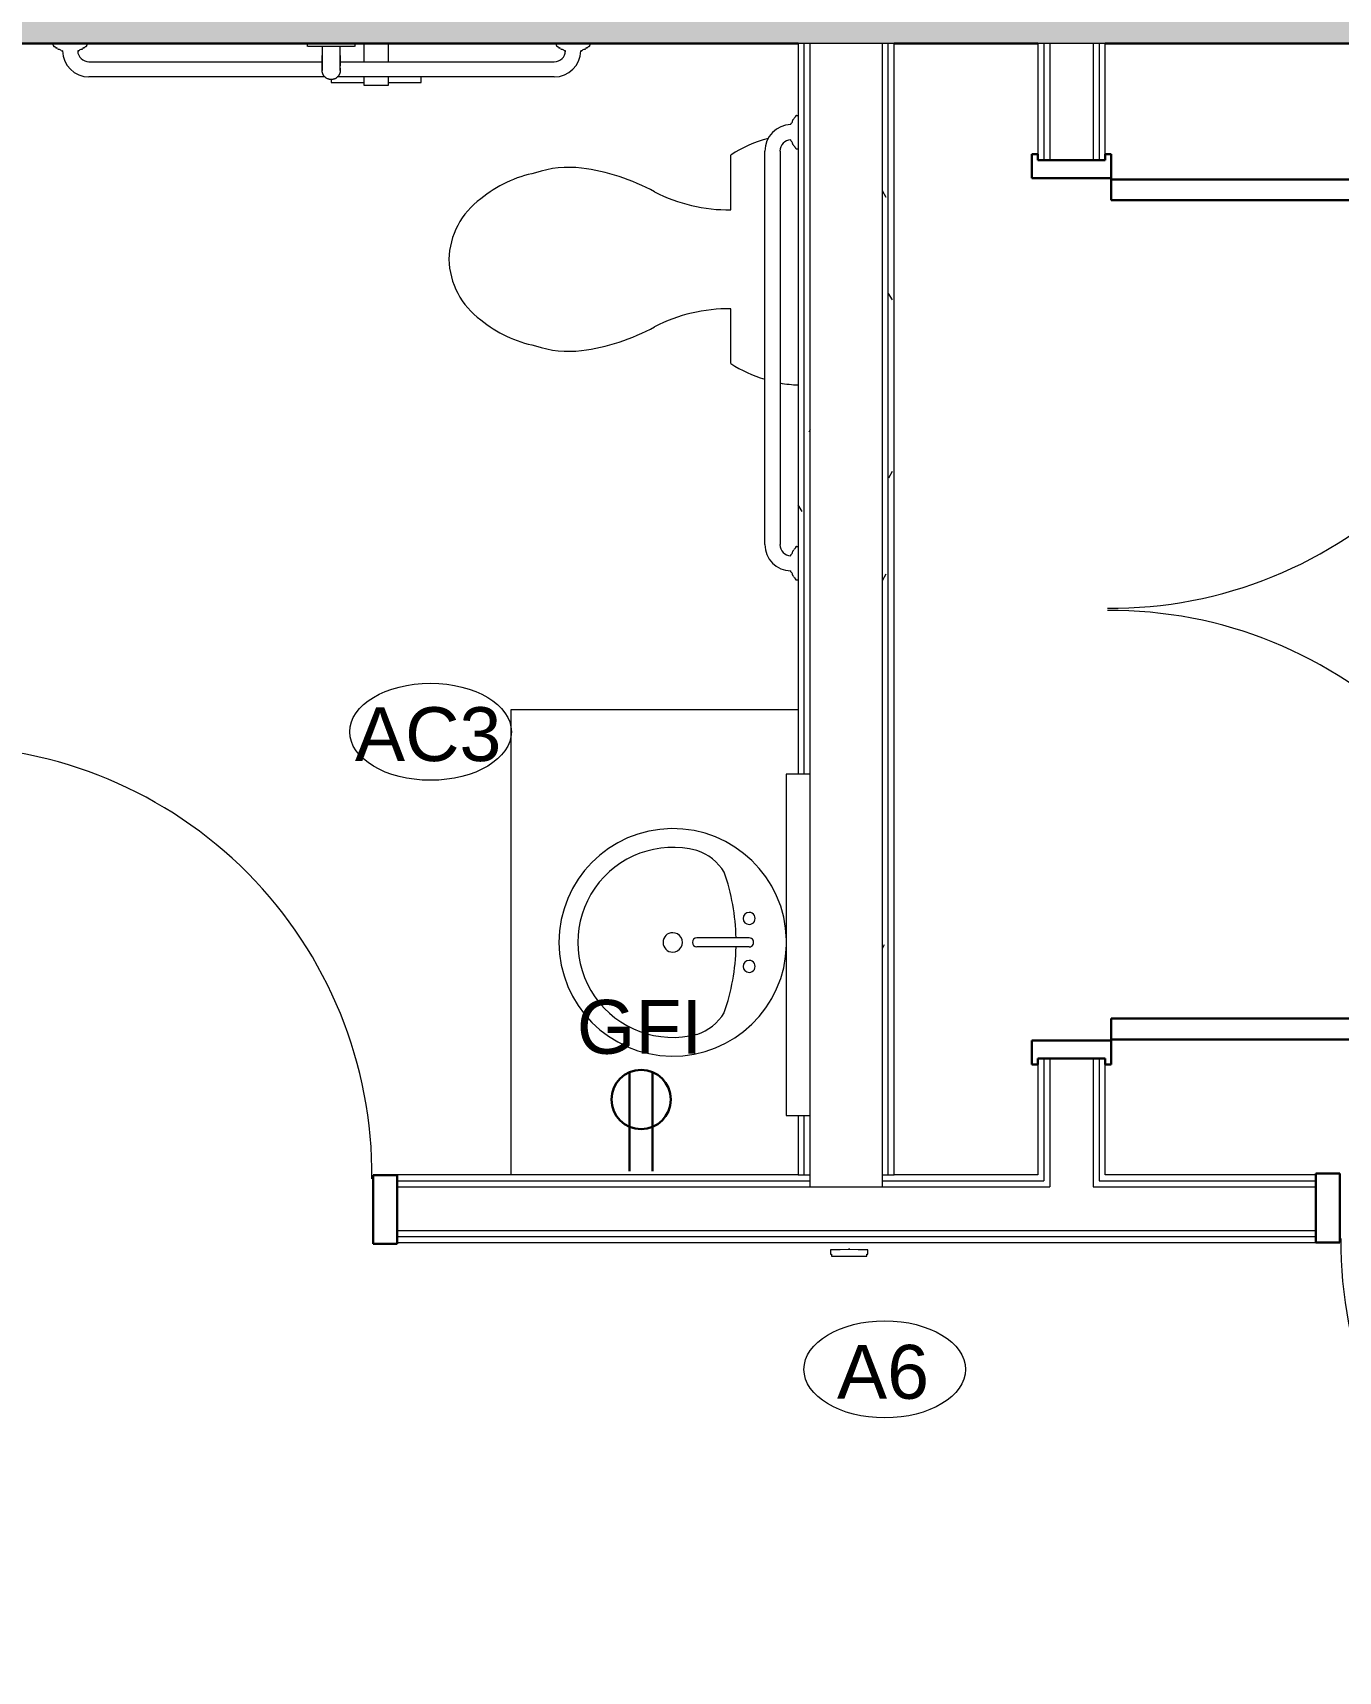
# Model space of a CAD drawing. Header units: inches. Extents: x -1176 to 1507, y -2563 to 978.
# Drawn here: x 533.9 to 642.9, y 269.2 to 406 of the extents above; entities that cross this region are included whole.
import ezdxf

# ---------------------------------------------------------------- set-up
doc = ezdxf.new("R2010")
doc.units = ezdxf.units.IN
doc.header["$MEASUREMENT"] = 0
for name, color, linetype, lineweight in [('A-ANNO-NOTE', 131, 'Continuous', 40), ('A-DETL-GENF', 92, 'Continuous', 18), ('A-DOOR', 31, 'Continuous', 18), ('A-DOOR-FRAM', 31, 'Continuous', 30), ('A-WALL', 113, 'Continuous', 18), ('A-WALL-PATT', 111, 'Continuous', 18), ('I-FURN', 30, 'Continuous', 9), ('I-WALL', 2, 'Continuous', 18), ('P-SANR-FIXT', 6, 'Continuous', 9), ('Q-CASE', 31, 'Continuous', 9), ('Q-SPCQ', 91, 'Continuous', 9), ('Q-SPCQ-IDEN', 132, 'Continuous', 9)]:
    doc.layers.add(name, color=color, linetype=linetype, lineweight=lineweight)
doc.styles.add('Arial', font='arial.ttf', dxfattribs={"height": 4.5})
doc.styles.add('Swis721 Lt BT', font='swissl.ttf', dxfattribs={"height": 4.5})
pattern_1 = [(0, (0, 0), (15.36, 3.84), [0.634, -10.886, 0.634, -10.886, -61.44]), (0, (0, 0), (15.36, 3.84), [-23.04, 0.634, -22.406, 0.634, -10.886, -26.88]), (0, (0, 0), (15.36, 3.84), [-57.6, 0.634, -7.046, 0.634, -18.566]), (120, (5.76, 1.92), (-11.005538, 11.38215), [0.634, -10.886, 0.634, -10.886, -61.44]), (120, (5.76, 1.92), (-11.005538, 11.38215), [-23.04, 0.634, -22.406, 0.634, -10.886, -26.88]), (120, (5.76, 1.92), (-11.005538, 11.38215), [-57.6, 0.634, -7.046, 0.634, -18.566]), (240, (7.68, 9.6), (-4.354462, -15.22215), [0.634, -10.886, 0.634, -10.886, -61.44]), (240, (7.68, 9.6), (-4.354462, -15.22215), [-23.04, 0.634, -22.406, 0.634, -10.886, -26.88]), (240, (7.68, 9.6), (-4.354462, -15.22215), [-57.6, 0.634, -7.046, 0.634, -18.566])]

# ---------------------------------------------------------------- blocks, each defined once
blk = doc.blocks.new('Single Flush - D1 3_ X 8_-8250001-2nd Floor Power _ Signal')
at = {"layer": 'A-DOOR', "lineweight": 30}
for p, q in [((16.15625, -2.8125), (17.90625, -2.8125)), ((16.15625, -38.625), (16.15625, -2.8125)), ((17.90625, -2.8125), (17.90625, -38.625)), ((17.90625, -38.625), (16.15625, -38.625))]:
    blk.add_line(p, q, dxfattribs=at)
at = {"layer": 'A-DOOR', "lineweight": 9}
blk.add_arc((17.90625, -2.8125), 35.8125, 179.5, 270, dxfattribs=at)
at = {"layer": 'A-DOOR-FRAM'}
for p, q in [((-20, 2.9375), (-20, -2.8125)), ((-20, 2.9375), (-18, 2.9375)), ((-18, 2.9375), (-18, -2.8125)), ((18.000004, 2.9375), (18.000004, -2.8125)), ((18.000004, 2.9375), (20.000004, 2.9375)), ((20.000004, 2.9375), (20.000004, -2.8125)), ((-20, -2.8125), (-18, -2.8125)), ((18.000004, -2.8125), (20.000004, -2.8125))]:
    blk.add_line(p, q, dxfattribs=at)
blk = doc.blocks.new('Single Flush - D2 3_ X 8_-8252885-2nd Floor Power _ Signal')
at = {"layer": 'A-DOOR', "lineweight": 30}
for p, q in [((16.15625, -2.8125), (17.90625, -2.8125)), ((16.15625, -38.625), (16.15625, -2.8125)), ((17.90625, -2.8125), (17.90625, -38.625)), ((17.90625, -38.625), (16.15625, -38.625))]:
    blk.add_line(p, q, dxfattribs=at)
at = {"layer": 'A-DOOR', "lineweight": 9}
blk.add_arc((17.90625, -2.8125), 35.8125, 179.5, 270, dxfattribs=at)
at = {"layer": 'A-DOOR-FRAM'}
for p, q in [((-20, 2.9375), (-20, -2.8125)), ((-20, 2.9375), (-18, 2.9375)), ((-18, 2.9375), (-18, -2.8125)), ((18.000004, 2.9375), (18.000004, -2.8125)), ((18.000004, 2.9375), (20.000004, 2.9375)), ((20.000004, 2.9375), (20.000004, -2.8125)), ((-20, -2.8125), (-18, -2.8125)), ((18.000004, -2.8125), (20.000004, -2.8125))]:
    blk.add_line(p, q, dxfattribs=at)
blk = doc.blocks.new('Vanity Counter Top w Round Sink Hole - 24_ Depth-8071510-2nd Floor Power _ Signal')
at = {"layer": 'Q-CASE'}
for p, q in [((-52.26, -1), (-52.26, -25)), ((-52.26, -25), (-13.43, -25))]:
    blk.add_line(p, q, dxfattribs=at)
blk = doc.blocks.new('ADA SINK - 19_ x 19_-7618995-2nd Floor Power _ Signal')
at = {"layer": 'P-SANR-FIXT'}
for p, q in [((3.43, -9.73), (3.43, -5.36)), ((4.18, -9.73), (4.18, -5.36))]:
    blk.add_line(p, q, dxfattribs=at)
for centre, radius, start, end in [((3.81, -3.35), 9.5, 90, 268.6421), ((3.81, -3.35), 9.5, 271.3579, 90), ((3.81, -3.35), 7.93, 345.3071, 194.6929), ((3.81, -3.35), 0.812, 0, 180), ((3.81, -3.35), 0.812, 180, 0), ((0.05, -4.11), 4.12, 197.8096, 239.2073), ((3.81, -5.36), 0.375, 0, 180), ((7.56, -4.11), 4.12, 300.7927, 342.1904), ((3.81, 9.17), 17.81, 250.7914, 268.7933), ((3.81, 9.17), 17.81, 271.2067, 289.2086), ((1.81, -9.73), 0.5, 0, 180), ((5.81, -9.73), 0.5, 0, 180), ((1.81, -9.73), 0.5, 180, 0), ((3.81, -9.73), 0.375, 180, 0), ((5.81, -9.73), 0.5, 180, 0)]:
    blk.add_arc(centre, radius, start, end, dxfattribs=at)
blk = doc.blocks.new('ADA TOILET - Floor Mount 2-8070984-2nd Floor Power _ Signal')
at = {"layer": 'P-SANR-FIXT'}
for p, q in [((-8.7, 8.31), (-4.13, 8.31)), ((4.13, 8.31), (8.7, 8.31))]:
    blk.add_line(p, q, dxfattribs=at)
for centre, radius, start, end in [((0.18, 25.42), 6.45, 91.5969, 144.1622), ((-0.18, 25.42), 6.45, 35.8378, 88.4031), ((2.68, 22.72), 10.08, 140.0681, 169.0843), ((-2.68, 22.72), 10.08, 10.9157, 39.9319), ((0.88, 21.86), 8.56, 161.1064, 187.2133), ((-0.88, 21.86), 8.56, 352.7867, 18.8936), ((9.41, 22.94), 17.16, 187.2133, 208.7603), ((-9.41, 22.94), 17.16, 331.2397, 352.7867), ((-17.85, 8.46), 13.72, 359.3911, 27.0003), ((17.85, 8.46), 13.72, 152.9997, 180.6089), ((0.69, 2.25), 11.19, 147.1473, 163.16), ((-0.69, 2.25), 11.19, 15.3739, 32.8527), ((0.69, 2.25), 11.19, 169.8659, 177.7206)]:
    blk.add_arc(centre, radius, start, end, dxfattribs=at)
blk = doc.blocks.new('HVAC_Other_LK-Systems_Room-Thermostat-S1-Dti-24V-NO - Room Thermostat S1 Dti 24V NO-6786672-2nd Floor Power _ Signal')
at = {"layer": 'A-DETL-GENF', "lineweight": 9}
for p, q in [((-1.55, 0.12), (-1.55, -0.05)), ((-1.48, 0.12), (-1.55, 0.12)), ((-1.48, 0.12), (-1.55, 0.12)), ((-1.55, 0.12), (-1.55, -0.23)), ((-1.48, 0.28), (-1.48, 0.12)), ((1.48, 0.28), (-1.48, 0.28)), ((1.48, 0.28), (-1.48, 0.28)), ((-1.48, 0.28), (-1.48, 0.12)), ((1.48, 0.12), (1.48, 0.28)), ((1.48, 0.12), (1.48, 0.28)), ((1.55, 0.12), (1.48, 0.12)), ((1.55, 0.12), (1.48, 0.12)), ((1.55, -0.23), (1.55, 0.12)), ((1.55, -0.23), (1.55, 0.12)), ((-1.55, -0.05), (-1.55, -0.23)), ((-1.55, -0.23), (-0.76, -0.25)), ((-1.55, -0.23), (-0.76, -0.25)), ((-0.76, -0.25), (0, -0.26)), ((-0.76, -0.25), (-0.06, -0.26)), ((-0.06, -0.26), (-0.06, -0.3)), ((-0.06, -0.3), (0.06, -0.3)), ((-0.06, -0.3), (0.06, -0.3)), ((0, -0.26), (0.76, -0.25)), ((0.06, -0.26), (0.76, -0.25)), ((0.06, -0.3), (0.06, -0.26)), ((0.06, -0.3), (0.06, -0.26)), ((0.76, -0.25), (1.55, -0.23)), ((0.76, -0.25), (1.55, -0.23))]:
    blk.add_line(p, q, dxfattribs=at)
blk = doc.blocks.new('Mirror51 - Mirror-7343806-2nd Floor Power _ Signal')
at = {"layer": 'Q-SPCQ'}
for p, q in [((-968.84, -1004.94), (-997.36, -1004.94)), ((-997.36, -1004.94), (-997.36, -1006.94)), ((-968.84, -1006.94), (-968.84, -1004.94)), ((-997.36, -1006.94), (-968.84, -1006.94))]:
    blk.add_line(p, q, dxfattribs=at)
blk = doc.blocks.new('P-Toilet_Paper_Holder - 7 1_2_x3 1_2_x7 1_4_-V139-2nd Floor Power _ Signal')
at = {"layer": 'P-SANR-FIXT'}
for p, q in [((561.53, 403.62), (561.53, 405.14)), ((563.53, 405.14), (563.53, 403.62)), ((561.53, 401.64), (561.53, 402.36)), ((563.53, 402.36), (563.53, 401.64)), ((566.28, 401.89), (566.28, 402.36)), ((558.78, 402.14), (558.78, 401.89)), ((558.78, 401.89), (561.53, 401.89)), ((563.53, 401.64), (561.53, 401.64)), ((563.53, 401.89), (566.28, 401.89))]:
    blk.add_line(p, q, dxfattribs=at)
blk = doc.blocks.new('P-Grab_Bar-42in - 42 INCH-V142-2nd Floor Power _ Signal')
at = {"layer": 'I-FURN'}
for p, q in [((535.58, 405), (535.58, 405.14)), ((538.38, 405.14), (538.38, 405)), ((577.58, 405), (577.58, 405.14)), ((580.38, 405.14), (580.38, 405)), ((536.35, 404.53), (536.28, 404.53)), ((537.69, 404.53), (537.62, 404.53)), ((538.56, 403.62), (558.03, 403.62)), ((559.53, 403.62), (577.41, 403.62)), ((578.35, 404.53), (578.28, 404.53)), ((579.69, 404.53), (579.62, 404.53)), ((558.28, 402.36), (538.55, 402.36)), ((577.41, 402.36), (559.27, 402.36))]:
    blk.add_line(p, q, dxfattribs=at)
for centre, radius, start, end in [((535.67, 405), 0.0934, 180, 272.0008), ((538.29, 405), 0.0934, 268, 0), ((577.67, 405), 0.0934, 180, 271.9989), ((580.29, 405), 0.0934, 268.0011, 0), ((535.67, 404.81), 0.0984, 12.9565, 87.0456), ((535.85, 404.88), 0.0975, 209.154, 270.8489), ((535.84, 404.69), 0.0998, 16.0161, 79.9895), ((536.02, 404.77), 0.0983, 212.1818, 277.8257), ((536.03, 404.41), 0.259, 32.2704, 89.7352), ((536.28, 404.57), 0.0327, 212.2704, 273.2464), ((538.56, 404.57), 2.21, 180.8636, 269.8856), ((538.56, 404.57), 0.946, 182.3393, 269.6607), ((537.69, 404.57), 0.0327, 266.7675, 327.7339), ((537.93, 404.41), 0.259, 90.2661, 147.7339), ((537.95, 404.77), 0.0983, 262.1794, 327.8206), ((538.12, 404.69), 0.0998, 100.0117, 163.9883), ((538.11, 404.88), 0.0975, 269.1532, 330.8468), ((538.29, 404.81), 0.0984, 92.955, 167.045), ((577.4, 404.57), 0.946, 270.5765, 357.6589), ((577.41, 404.57), 2.21, 270, 359.1445), ((577.67, 404.81), 0.0984, 12.9529, 87.0442), ((577.85, 404.88), 0.0975, 209.1521, 270.844), ((577.84, 404.69), 0.0998, 16.0057, 79.9867), ((578.02, 404.77), 0.0983, 212.176, 277.8138), ((578.03, 404.41), 0.259, 32.2602, 89.7322), ((578.28, 404.57), 0.0327, 212.2602, 273.2136), ((579.69, 404.57), 0.0327, 266.7864, 327.7398), ((579.93, 404.41), 0.259, 90.2678, 147.7398), ((579.95, 404.77), 0.0983, 262.1862, 327.824), ((580.12, 404.69), 0.0998, 100.0133, 163.9943), ((580.11, 404.88), 0.0975, 269.156, 330.8479), ((580.29, 404.81), 0.0984, 92.9558, 167.0471)]:
    blk.add_arc(centre, radius, start, end, dxfattribs=at)
blk = doc.blocks.new('P-Grab_Bar-36in - 36 INCH-3759717-2nd Floor Power _ Signal')
at = {"layer": 'I-FURN'}
for p, q in [((597.17, 398.38), (597.17, 398.45)), ((597.64, 399.14), (597.78, 399.14)), ((597.17, 397.04), (597.17, 397.11)), ((594.99, 363.32), (594.99, 396.17)), ((596.26, 396.17), (596.26, 363.31)), ((597.78, 396.34), (597.64, 396.34)), ((597.64, 363.14), (597.78, 363.14)), ((597.17, 362.38), (597.17, 362.45)), ((597.17, 361.04), (597.17, 361.11)), ((597.78, 360.34), (597.64, 360.34))]:
    blk.add_line(p, q, dxfattribs=at)
for centre, radius, start, end in [((597.2, 396.17), 2.21, 90.8636, 179.8856), ((597.2, 398.45), 0.0327, 122.2704, 183.2464), ((597.04, 398.69), 0.259, 302.2704, 359.7352), ((597.4, 398.71), 0.0983, 122.1818, 187.8257), ((597.32, 398.89), 0.0998, 286.0161, 349.9895), ((597.52, 398.87), 0.0975, 119.154, 180.8489), ((597.45, 399.05), 0.0984, 282.9565, 357.0456), ((597.64, 399.05), 0.0934, 90, 182.0008), ((597.2, 396.16), 0.946, 92.3393, 179.6607), ((597.2, 397.04), 0.0327, 176.7675, 237.7339), ((597.04, 396.79), 0.259, 0.2661, 57.7339), ((597.4, 396.78), 0.0983, 172.1794, 237.8206), ((597.32, 396.6), 0.0998, 10.0117, 73.9883), ((597.52, 396.62), 0.0975, 179.1532, 240.8468), ((597.45, 396.43), 0.0984, 2.955, 77.045), ((597.64, 396.44), 0.0934, 178, 270), ((597.2, 363.32), 2.21, 180, 269.1445), ((597.2, 363.32), 0.946, 180.5765, 267.6589), ((597.04, 362.69), 0.259, 302.2602, 359.7322), ((597.4, 362.71), 0.0983, 122.176, 187.8138), ((597.32, 362.89), 0.0998, 286.0057, 349.9867), ((597.52, 362.87), 0.0975, 119.1521, 180.844), ((597.45, 363.05), 0.0984, 282.9529, 357.0442), ((597.64, 363.05), 0.0934, 90, 181.9989), ((597.2, 362.45), 0.0327, 122.2602, 183.2136), ((597.2, 361.04), 0.0327, 176.7864, 237.7398), ((597.04, 360.79), 0.259, 0.2678, 57.7398), ((597.4, 360.78), 0.0983, 172.1862, 237.824), ((597.32, 360.6), 0.0998, 10.0133, 73.9943), ((597.52, 360.62), 0.0975, 179.156, 240.8479), ((597.45, 360.43), 0.0984, 2.9558, 77.0471), ((597.64, 360.44), 0.0934, 178.0011, 270)]:
    blk.add_arc(centre, radius, start, end, dxfattribs=at)
blk = doc.blocks.new('P-Grab_Bar_18in_Vertical - 18 INCH-V143-2nd Floor Power _ Signal')
at = {"layer": 'Q-SPCQ'}
for p, q in [((-2, 0.25), (-2, 0)), ((-2, 0.25), (-2, 0)), ((-1.95, 0.25), (0, 0.25)), ((-1.95, 0.25), (-1.95, 0.25)), ((-0.75, 1), (-0.75, 0.25)), ((-0.75, 1), (-0.75, 0.25)), ((0, 0.25), (1.95, 0.25)), ((0.75, 0.25), (0.75, 1)), ((0.75, 0.25), (0.75, 1)), ((1.95, 0.25), (1.95, 0.25)), ((2, 0), (2, 0.25)), ((2, 0), (2, 0.25))]:
    blk.add_line(p, q, dxfattribs=at)
at = {"layer": 'Q-SPCQ', "flags": 128}
for points in [[(-0.75, 2.25), (-0.75, 2.28), (-0.75, 2.31), (-0.74, 2.34), (-0.74, 2.37), (-0.74, 2.4), (-0.73, 2.43), (-0.72, 2.46), (-0.71, 2.49), (-0.7, 2.51), (-0.69, 2.54), (-0.68, 2.57), (-0.67, 2.6), (-0.65, 2.62), (-0.64, 2.65), (-0.62, 2.67), (-0.6, 2.7), (-0.58, 2.72), (-0.56, 2.74), (-0.54, 2.77), (-0.52, 2.79), (-0.5, 2.81), (-0.48, 2.83), (-0.45, 2.85), (-0.43, 2.86), (-0.41, 2.88), (-0.38, 2.9), (-0.35, 2.91), (-0.33, 2.93), (-0.3, 2.94), (-0.27, 2.95), (-0.24, 2.96), (-0.22, 2.97), (-0.19, 2.98), (-0.16, 2.98), (-0.13, 2.99), (-0.1, 2.99), (-0.07, 3), (-0.04, 3), (-0.01, 3)], [(0, 3), (0.03, 3), (0.06, 3), (0.09, 2.99), (0.12, 2.99), (0.15, 2.99), (0.18, 2.98), (0.21, 2.97), (0.24, 2.96), (0.26, 2.95), (0.29, 2.94), (0.32, 2.93), (0.35, 2.92), (0.37, 2.9), (0.4, 2.89), (0.42, 2.87), (0.45, 2.85), (0.47, 2.83), (0.49, 2.81), (0.52, 2.79), (0.54, 2.77), (0.56, 2.75), (0.58, 2.73), (0.6, 2.7), (0.61, 2.68), (0.63, 2.66), (0.65, 2.63), (0.66, 2.6), (0.68, 2.58), (0.69, 2.55), (0.7, 2.52), (0.71, 2.49), (0.72, 2.47), (0.73, 2.44), (0.73, 2.41), (0.74, 2.38), (0.74, 2.35), (0.75, 2.32), (0.75, 2.29), (0.75, 2.26), (0.75, 2.25)], [(-0.75, 2.25), (-0.75, 2.25), (-0.75, 2.25), (-0.75, 2.24), (-0.75, 2.23), (-0.75, 2.23), (-0.75, 2.21), (-0.75, 2.2), (-0.75, 2.19), (-0.75, 2.17), (-0.75, 2.15), (-0.75, 2.13), (-0.75, 2.11), (-0.75, 2.08), (-0.75, 2.06), (-0.75, 2.03), (-0.75, 2), (-0.75, 1.97), (-0.75, 1.94), (-0.75, 1.91), (-0.75, 1.87), (-0.75, 1.83), (-0.75, 1.8), (-0.75, 1.76), (-0.75, 1.72), (-0.75, 1.68), (-0.75, 1.63), (-0.75, 1.59), (-0.75, 1.54), (-0.75, 1.5), (-0.75, 1.45), (-0.75, 1.41), (-0.75, 1.36), (-0.75, 1.31), (-0.75, 1.26), (-0.75, 1.21), (-0.75, 1.16), (-0.75, 1.11), (-0.75, 1.06), (-0.75, 1.01), (-0.75, 1)], [(-0.75, 2.05), (-0.75, 2.08), (-0.75, 2.1), (-0.75, 2.13), (-0.75, 2.15), (-0.75, 2.17), (-0.75, 2.18), (-0.75, 2.2), (-0.75, 2.21), (-0.75, 2.22), (-0.75, 2.23), (-0.75, 2.24), (-0.75, 2.24), (-0.75, 2.25), (-0.75, 2.25), (-0.75, 2.25)], [(-0.75, 1), (-0.75, 1.05), (-0.75, 1.1), (-0.75, 1.15), (-0.75, 1.2), (-0.75, 1.25), (-0.75, 1.3), (-0.75, 1.35), (-0.75, 1.39), (-0.75, 1.44), (-0.75, 1.49), (-0.75, 1.53), (-0.75, 1.58), (-0.75, 1.62), (-0.75, 1.66), (-0.75, 1.71), (-0.75, 1.75), (-0.75, 1.79), (-0.75, 1.82), (-0.75, 1.86)], [(0.75, 1), (0.75, 1.05), (0.75, 1.1), (0.75, 1.15), (0.75, 1.2), (0.75, 1.25), (0.75, 1.3), (0.75, 1.35), (0.75, 1.39), (0.75, 1.44), (0.75, 1.49), (0.75, 1.53), (0.75, 1.58), (0.75, 1.62), (0.75, 1.66), (0.75, 1.71), (0.75, 1.75), (0.75, 1.79), (0.75, 1.82), (0.75, 1.86), (0.75, 1.9), (0.75, 1.93), (0.75, 1.96), (0.75, 1.99), (0.75, 2.02), (0.75, 2.05), (0.75, 2.08), (0.75, 2.1), (0.75, 2.13), (0.75, 2.15), (0.75, 2.17), (0.75, 2.18), (0.75, 2.2), (0.75, 2.21), (0.75, 2.22), (0.75, 2.23), (0.75, 2.24), (0.75, 2.24), (0.75, 2.25), (0.75, 2.25), (0.75, 2.25)], [(0.75, 2.25), (0.75, 2.25), (0.75, 2.25), (0.75, 2.24), (0.75, 2.23), (0.75, 2.23), (0.75, 2.21), (0.75, 2.2), (0.75, 2.19), (0.75, 2.17), (0.75, 2.15), (0.75, 2.13), (0.75, 2.11), (0.75, 2.08), (0.75, 2.06), (0.75, 2.03), (0.75, 2), (0.75, 1.97), (0.75, 1.94), (0.75, 1.91), (0.75, 1.87), (0.75, 1.83), (0.75, 1.8), (0.75, 1.76), (0.75, 1.72), (0.75, 1.68), (0.75, 1.63), (0.75, 1.59), (0.75, 1.54), (0.75, 1.5), (0.75, 1.45), (0.75, 1.41), (0.75, 1.36), (0.75, 1.31), (0.75, 1.26), (0.75, 1.21), (0.75, 1.16), (0.75, 1.11), (0.75, 1.06), (0.75, 1.01), (0.75, 1)]]:
    blk.add_lwpolyline(points, dxfattribs=at)
blk = doc.blocks.new('Double Flush - D3 6_ X 8_-7442131-2nd Floor Power _ Signal')
at = {"layer": 'A-DOOR', "lineweight": 30}
for p, q in [((-35.90625, 39.125), (-34.15625, 39.125)), ((-35.90625, 3.3125), (-35.90625, 39.125)), ((-34.15625, 39.125), (-34.15625, 3.3125)), ((34.15625, 39.125), (34.15625, 3.3125)), ((35.90625, 39.125), (34.15625, 39.125)), ((35.90625, 3.3125), (35.90625, 39.125)), ((-34.15625, 3.3125), (-35.90625, 3.3125)), ((34.15625, 3.3125), (35.90625, 3.3125))]:
    blk.add_line(p, q, dxfattribs=at)
at = {"layer": 'A-DOOR', "lineweight": 9}
for centre, start, end in [((-35.90625, 3.3125), 359.5, 90), ((35.90625, 3.3125), 90, 180.5)]:
    blk.add_arc(centre, 35.8125, start, end, dxfattribs=at)
at = {"layer": 'A-DOOR-FRAM'}
for p, q in [((-38, 3.3125), (-36, 3.3125)), ((-38, 3.3125), (-38, 2.8125)), ((-38, 2.8125), (-37.5, 2.8125)), ((-37.5, -2.8125), (-37.5, 2.8125)), ((-36, -3.3125), (-36, 3.3125)), ((36.000004, -3.3125), (36.000004, 3.3125)), ((36.000004, 3.3125), (38.000004, 3.3125)), ((37.500004, 2.8125), (38.000004, 2.8125)), ((37.500004, -2.8125), (37.500004, 2.8125)), ((38.000004, 3.3125), (38.000004, 2.8125)), ((-38, -2.8125), (-37.5, -2.8125)), ((-38, -3.3125), (-38, -2.8125)), ((-38, -3.3125), (-36, -3.3125)), ((36.000004, -3.3125), (38.000004, -3.3125)), ((37.500004, -2.8125), (38.000004, -2.8125)), ((38.000004, -3.3125), (38.000004, -2.8125))]:
    blk.add_line(p, q, dxfattribs=at)
blk = doc.blocks.new('Appliance_Specialty Equipment Tag - Standard-3515593-2nd Floor Power _ Signal')
at = {"layer": 'Q-SPCQ-IDEN'}
blk.add_ellipse((-0.0499, 0.0037), major_axis=(-0.1406, 0), ratio=0.600473, dxfattribs=at)

msp = doc.modelspace()

# ---------------------------------------------------------------- hatches: boundary and pattern name
at = {"layer": 'A-WALL-PATT', "lineweight": 9}
h = msp.add_hatch(color=7, dxfattribs=at)
h.paths.add_polyline_path([(1086.6, 405.14), (1087.9, 405.14), (1087.9, 409.14), (875.24, 409.14), (875.24, 405.14), (1063.47, 405.14)], flags=0)
h.paths.add_polyline_path([(489.78, 405.14), (725.2, 405.14), (725.2, 409.14), (480.78, 409.14), (480.78, 405.14), (486.15, 405.14)], flags=0)
h.paths.add_polyline_path([(835.24, 405.14), (835.24, 409.14), (765.2, 409.14), (765.2, 405.14), (809.08, 405.14)], flags=0)
h = msp.add_hatch(dxfattribs=at)
h.set_pattern_fill('FP_2', color=256, style=0, pattern_type=2)
h.set_pattern_definition(pattern_1)
h.paths.add_polyline_path([(597.78, 310.67), (598.28, 310.67), (598.28, 315.63), (597.78, 315.63)], flags=0)
h.paths.add_polyline_path([(597.78, 344.15), (598.28, 344.15), (598.28, 405.14), (597.78, 405.14), (597.78, 358.96)], flags=0)
h = msp.add_hatch(dxfattribs=at)
h.set_pattern_fill('FP_2', color=256, style=0, pattern_type=2)
h.set_pattern_definition(pattern_1)
h.paths.add_polyline_path([(598.28, 310.67), (598.78, 310.67), (598.78, 315.63), (598.28, 315.63)], flags=0)
h.paths.add_polyline_path([(598.28, 344.15), (598.78, 344.15), (598.78, 405.14), (598.28, 405.14), (598.28, 358.96)], flags=0)
h = msp.add_hatch(dxfattribs=at)
h.set_pattern_fill('FP_2', color=256, style=0, pattern_type=2)
h.set_pattern_definition(pattern_1)
h.paths.add_polyline_path([(604.78, 310.67), (605.28, 310.67), (605.28, 405.14), (604.78, 405.14), (604.78, 313.02)], flags=0)
h = msp.add_hatch(dxfattribs=at)
h.set_pattern_fill('FP_2', color=256, style=0, pattern_type=2)
h.set_pattern_definition(pattern_1)
h.paths.add_polyline_path([(605.78, 310.67), (605.78, 405.14), (605.28, 405.14), (605.28, 310.67)], flags=0)

# ---------------------------------------------------------------- linework, layer by layer
at = {"layer": 'A-ANNO-NOTE', "lineweight": 30}
for p, q in [((583.7, 310.99), (583.7, 319.26)), ((585.61, 310.99), (585.61, 319.26))]:
    msp.add_line(p, q, dxfattribs=at)
msp.add_circle((584.66, 316.97), 2.47, dxfattribs=at)
at = {"layer": 'A-WALL', "color": 8, "lineweight": 30}
for p, q in [((490.78, 405.14), (597.78, 405.14)), ((605.78, 405.14), (617.78, 405.14)), ((623.4, 405.14), (725.2, 405.14))]:
    msp.add_line(p, q, dxfattribs=at)
at = {"layer": 'A-WALL'}
for p, q in [((605.78, 405.14), (597.78, 405.14)), ((598.28, 344.15), (598.28, 405.14)), ((598.78, 344.15), (598.78, 405.14)), ((604.78, 405.14), (604.78, 309.67)), ((605.28, 310.67), (605.28, 405.14)), ((623.4, 405.14), (617.78, 405.14)), ((618.28, 405.14), (618.28, 395.4)), ((618.78, 405.14), (618.78, 395.4)), ((622.4, 405.14), (622.4, 395.4)), ((622.9, 405.14), (622.9, 395.4)), ((618.28, 320.4), (618.28, 310.17)), ((618.78, 320.4), (618.78, 309.67)), ((622.4, 320.4), (622.4, 309.67)), ((622.9, 320.4), (622.9, 310.17)), ((598.28, 310.67), (598.28, 315.63)), ((598.78, 309.67), (598.78, 315.63)), ((597.78, 310.67), (598.78, 310.67)), ((604.78, 310.67), (605.78, 310.67)), ((564.28, 310.17), (598.78, 310.17)), ((564.28, 309.67), (618.78, 309.67)), ((604.78, 310.17), (618.28, 310.17)), ((622.4, 309.67), (640.99, 309.67)), ((622.9, 310.17), (640.99, 310.17)), ((564.28, 306.04), (640.99, 306.04)), ((564.28, 305.54), (640.99, 305.54))]:
    msp.add_line(p, q, dxfattribs=at)
at = {"layer": 'I-WALL'}
for p, q in [((597.78, 405.14), (597.78, 344.15)), ((605.78, 310.67), (605.78, 405.14)), ((617.78, 405.14), (617.78, 395.4)), ((623.4, 395.4), (623.4, 405.14)), ((617.78, 395.4), (623.4, 395.4)), ((623.4, 320.4), (617.78, 320.4)), ((617.78, 320.4), (617.78, 310.67)), ((623.4, 310.67), (623.4, 320.4)), ((597.78, 315.63), (597.78, 310.67)), ((597.78, 310.67), (564.28, 310.67)), ((564.28, 310.67), (564.28, 305.04)), ((617.78, 310.67), (605.78, 310.67)), ((640.99, 310.67), (623.4, 310.67)), ((640.99, 305.04), (640.99, 310.67)), ((564.28, 305.04), (640.99, 305.04))]:
    msp.add_line(p, q, dxfattribs=at)

# ---------------------------------------------------------------- block references
at = {"layer": 'A-DOOR'}
for name, p, rotation in [('Double Flush - D3 6_ X 8_-7442131-2nd Floor Power _ Signal', (620.59, 357.9), 269.9999999999999), ('Single Flush - D2 3_ X 8_-8252885-2nd Floor Power _ Signal', (544.28, 307.85), 180)]:
    msp.add_blockref(name, p, dxfattribs=dict(at, rotation=rotation))
msp.add_blockref('Single Flush - D1 3_ X 8_-8250001-2nd Floor Power _ Signal', (660.99, 307.85), dxfattribs=at)
at = {"layer": 'P-SANR-FIXT'}
msp.add_blockref('P-Toilet_Paper_Holder - 7 1_2_x3 1_2_x7 1_4_-V139-2nd Floor Power _ Signal', (0, 0), dxfattribs=at)
for name, p, rotation in [('ADA TOILET - Floor Mount 2-8070984-2nd Floor Power _ Signal', (600.47, 387.13), 89.99999999999999), ('ADA SINK - 19_ x 19_-7618995-2nd Floor Power _ Signal', (583.95, 326.28), 90.00000000000034)]:
    msp.add_blockref(name, p, dxfattribs=dict(at, rotation=rotation))
at = {"layer": 'Q-CASE', "rotation": 270.0000000000005}
msp.add_blockref('Vanity Counter Top w Round Sink Hole - 24_ Depth-8071510-2nd Floor Power _ Signal', (598.78, 297.24), dxfattribs=at)
at = {"layer": 'Q-SPCQ'}
for name in ['P-Grab_Bar-42in - 42 INCH-V142-2nd Floor Power _ Signal', 'P-Grab_Bar-36in - 36 INCH-3759717-2nd Floor Power _ Signal']:
    msp.add_blockref(name, (0, 0), dxfattribs=at)
for name, p, rotation in [('P-Grab_Bar_18in_Vertical - 18 INCH-V143-2nd Floor Power _ Signal', (558.78, 405.14), 180), ('Mirror51 - Mirror-7343806-2nd Floor Power _ Signal', (-408.17, 1312.99), 90.00000000000067), ('HVAC_Other_LK-Systems_Room-Thermostat-S1-Dti-24V-NO - Room Thermostat S1 Dti 24V NO-6786672-2nd Floor Power _ Signal', (602.03, 304.18), 180)]:
    msp.add_blockref(name, p, dxfattribs=dict(at, rotation=rotation))
at = {"layer": 'Q-SPCQ-IDEN', "xscale": 47.99999999999997, "yscale": 47.99999999999997, "zscale": 47.99999999999997}
for p in [(569.47, 347.5), (607.4, 294.26)]:
    msp.add_blockref('Appliance_Specialty Equipment Tag - Standard-3515593-2nd Floor Power _ Signal', p, dxfattribs=at)

# ---------------------------------------------------------------- texts
at = {"layer": 'A-ANNO-NOTE', "lineweight": 9, "insert": (579.29, 325.29), "char_height": 4.5, "width": 11.9685, "attachment_point": 1, "style": 'Swis721 Lt BT'}
msp.add_mtext('GFI', dxfattribs=at)
at = {"layer": 'Q-SPCQ-IDEN', "char_height": 4.5, "attachment_point": 1, "style": 'Arial'}
for s, insert, width in [('AC3', (560.76, 349.73), 14.9985), ('A6', (601.01, 296.48), 9.393)]:
    msp.add_mtext(s, dxfattribs=dict(at, insert=insert, width=width))

doc.saveas('drawing.dxf')
